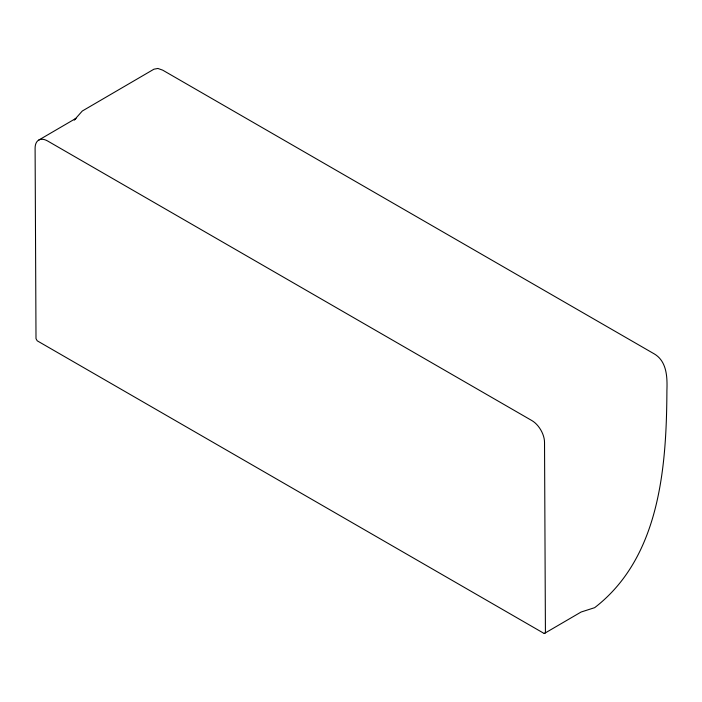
<?xml version="1.0" encoding="UTF-8"?>
<svg xmlns="http://www.w3.org/2000/svg" width="702" height="702" viewBox="0 0 702 702"><rect width="100%" height="100%" fill="white"/><g stroke="black" fill="none" stroke-linecap="round" stroke-linejoin="round"><path stroke-width="1.05" d="M74.245 120.095L82.283 111.021L153.949 69.191L157.924 68.463L162.697 70.156L654.431 353.992C667.093 361.583 667.383 377.711 666.9 390.733L666.9 392.19C666.4 467.822 659.661 557.555 594.664 607.669L581.089 612.03L544.243 633.537L37.206 340.803L36.004 338.645L35.1 148.201A17.787 10.214 59.7 0 1 47.613 140.979L531.87 420.568A17.787 10.214 59.7 0 1 544.524 442.313L545.428 632.756L544.243 633.537M74.737 119.691L75.991 118.34L38.733 140.084"/></g></svg>
